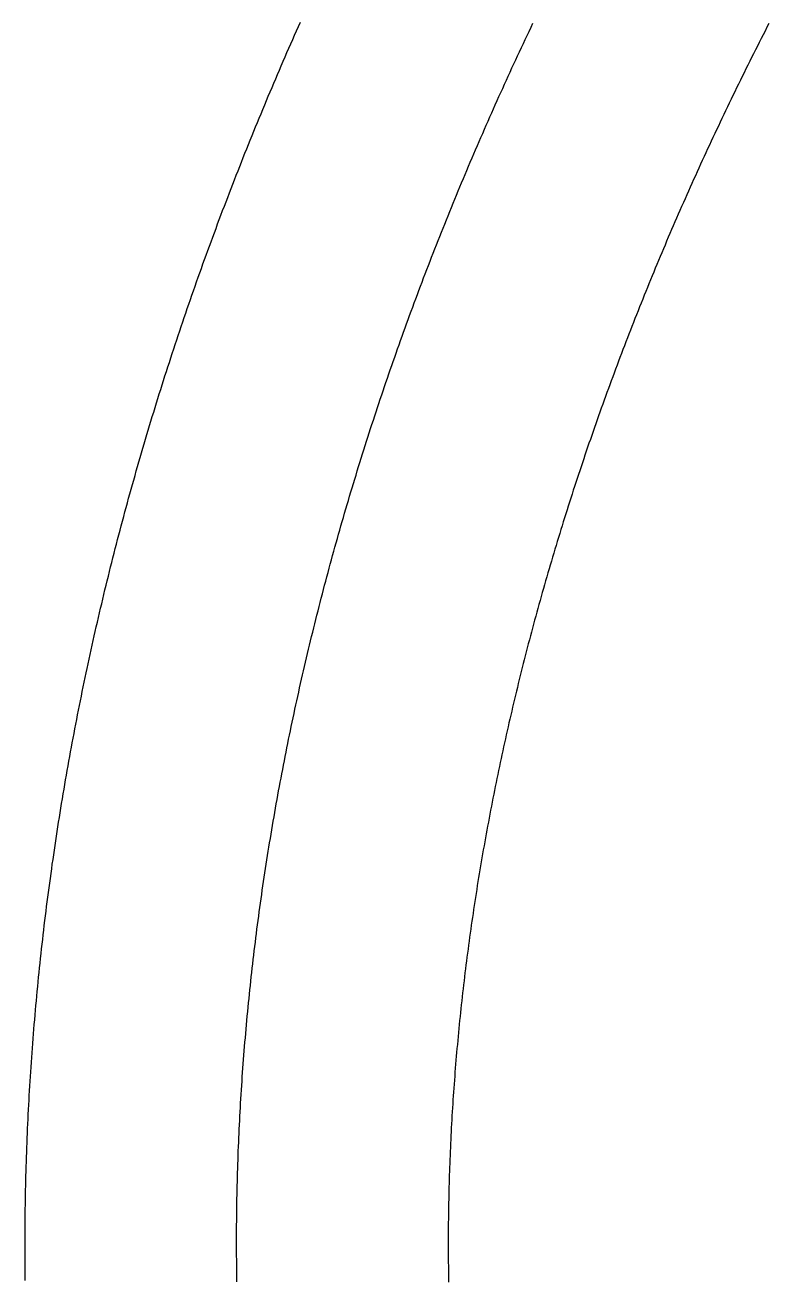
# Model space of a CAD drawing. Extents: x 10 to 206, y -65 to 73.
# Drawn here: x 169.157 to 169.618, y -51.241 to -50.464 of the extents above; entities that cross this region are included whole.
import ezdxf

# ---------------------------------------------------------------- set-up
doc = ezdxf.new("R2010")
doc.units = 0
doc.header["$LTSCALE"] = 0.5
doc.layers.add('LOGO', color=7, linetype='Continuous')

msp = doc.modelspace()

# ---------------------------------------------------------------- linework, layer by layer
at = {"layer": 'LOGO'}
for points in [[(169.15713487, -51.24150573), (169.15709608, -51.23856649), (169.15706273, -51.23562728), (169.15703484, -51.2326881), (169.1570124, -51.22974897), (169.15699538, -51.22680989), (169.1569838, -51.22387088), (169.15697764, -51.22093193), (169.1569769, -51.21799306), (169.15698156, -51.21505428), (169.15699163, -51.21211559), (169.1570071, -51.20917701), (169.15702795, -51.20623853), (169.15705418, -51.20330018), (169.15708579, -51.20036195), (169.15712277, -51.19742386), (169.15716511, -51.19448591), (169.15721281, -51.19154811), (169.15726585, -51.18861048), (169.15732423, -51.18567301), (169.15738795, -51.18273572), (169.157457, -51.17979862), (169.15753137, -51.17686171), (169.15761105, -51.173925), (169.15769605, -51.17098851), (169.15778634, -51.16805223), (169.15788192, -51.16511618), (169.1579828, -51.16218036), (169.15808895, -51.15924478), (169.15820038, -51.15630946), (169.15831708, -51.1533744), (169.15843903, -51.15043961), (169.15856624, -51.14750509), (169.1586987, -51.14457085), (169.1588364, -51.14163691), (169.15897933, -51.13870328), (169.15912749, -51.13576995), (169.15928086, -51.13283693), (169.15943945, -51.12990425), (169.15960325, -51.1269719), (169.15977225, -51.12403989), (169.15994644, -51.12110823), (169.16012581, -51.11817693), (169.16031037, -51.115246), (169.16050009, -51.11231544), (169.16069499, -51.10938527), (169.16089504, -51.10645549), (169.16110024, -51.10352611), (169.16131059, -51.10059714), (169.16152608, -51.09766859), (169.1617467, -51.09474046), (169.16197245, -51.09181276), (169.16220331, -51.08888551), (169.16243929, -51.08595871), (169.16268037, -51.08303236), (169.16292655, -51.08010648), (169.16317782, -51.07718108), (169.16343418, -51.07425616), (169.16369561, -51.07133173), (169.16396212, -51.0684078), (169.16423369, -51.06548438), (169.16451031, -51.06256148), (169.16479199, -51.0596391), (169.16507872, -51.05671725), (169.16537047, -51.05379594), (169.16566727, -51.05087518), (169.16596908, -51.04795499), (169.16627591, -51.04503535), (169.16658775, -51.04211629), (169.1669046, -51.03919781), (169.16722644, -51.03627993), (169.16755327, -51.03336264), (169.16788509, -51.03044596), (169.16822188, -51.02752989), (169.16856364, -51.02461445), (169.16891037, -51.02169964), (169.16926205, -51.01878548), (169.16961868, -51.01587195), (169.16998026, -51.01295909), (169.17034677, -51.01004689), (169.1707182, -51.00713537), (169.17109457, -51.00422452), (169.17147584, -51.00131437), (169.17186203, -50.99840492), (169.17225312, -50.99549617), (169.1726491, -50.99258813), (169.17304998, -50.98968082), (169.17345573, -50.98677424), (169.17386636, -50.9838684), (169.17428186, -50.98096331), (169.17470222, -50.97805897), (169.17512744, -50.9751554), (169.1755575, -50.9722526), (169.1759924, -50.96935058), (169.17643214, -50.96644935), (169.17687671, -50.96354892), (169.1773261, -50.96064929), (169.1777803, -50.95775048), (169.17823931, -50.95485249), (169.17870313, -50.95195533), (169.17917173, -50.94905901), (169.17964512, -50.94616354), (169.1801233, -50.94326892), (169.18060624, -50.94037516), (169.18109396, -50.93748228), (169.18158643, -50.93459028), (169.18208366, -50.93169916), (169.18258564, -50.92880894), (169.18309235, -50.92591963), (169.1836038, -50.92303123), (169.18411998, -50.92014375), (169.18464087, -50.91725721), (169.18516648, -50.91437159), (169.18569679, -50.91148693), (169.18623181, -50.90860322), (169.18677151, -50.90572047), (169.18731591, -50.9028387), (169.18786498, -50.8999579), (169.18841872, -50.89707809), (169.18897713, -50.89419928), (169.1895402, -50.89132147), (169.19010792, -50.88844468), (169.19068029, -50.8855689), (169.19125729, -50.88269415), (169.19183893, -50.87982045), (169.19242519, -50.87694778), (169.19301607, -50.87407617), (169.19361156, -50.87120562), (169.19421166, -50.86833615), (169.19481635, -50.86546775), (169.19542564, -50.86260044), (169.19603951, -50.85973422), (169.19665796, -50.85686911), (169.19728098, -50.8540051), (169.19790857, -50.85114222), (169.19854071, -50.84828047), (169.1991774, -50.84541985), (169.19981864, -50.84256038), (169.20046441, -50.83970206), (169.20111471, -50.8368449), (169.20176954, -50.83398892), (169.20242889, -50.8311341), (169.20309274, -50.82828048), (169.2037611, -50.82542803), (169.20443396, -50.82257678), (169.2051113, -50.8197267), (169.20579312, -50.81687782), (169.20647942, -50.81403013), (169.20717018, -50.81118363), (169.20786541, -50.80833833), (169.20856509, -50.80549422), (169.20926921, -50.80265131), (169.20997777, -50.79980959), (169.21069077, -50.79696908), (169.21140818, -50.79412976), (169.21213002, -50.79129166), (169.21285626, -50.78845475), (169.21358691, -50.78561905), (169.21432195, -50.78278456), (169.21506138, -50.77995128), (169.21580519, -50.77711921), (169.21655337, -50.77428836), (169.21730592, -50.77145872), (169.21806283, -50.76863029), (169.2188241, -50.76580308), (169.21958971, -50.76297709), (169.22035965, -50.76015232), (169.22113393, -50.75732878), (169.22191253, -50.75450646), (169.22269545, -50.75168536), (169.22348268, -50.74886549), (169.22427421, -50.74604685), (169.22507003, -50.74322944), (169.22587014, -50.74041326), (169.22667454, -50.73759832), (169.2274832, -50.73478461), (169.22829614, -50.73197213), (169.22911333, -50.7291609), (169.22993477, -50.7263509), (169.23076046, -50.72354215), (169.23159039, -50.72073464), (169.23242455, -50.71792837), (169.23326293, -50.71512335), (169.23410553, -50.71231958), (169.23495233, -50.70951706), (169.23580334, -50.70671579), (169.23665854, -50.70391577), (169.23751793, -50.701117), (169.23838151, -50.69831949), (169.23924925, -50.69552324), (169.24012116, -50.69272825), (169.24099723, -50.68993452), (169.24187745, -50.68714205), (169.24276182, -50.68435084), (169.24365032, -50.6815609), (169.24454295, -50.67877222), (169.24543971, -50.67598482), (169.24634058, -50.67319868), (169.24724556, -50.67041382), (169.24815465, -50.66763023), (169.24906782, -50.66484791), (169.24998509, -50.66206687), (169.25090643, -50.65928711), (169.25183185, -50.65650863), (169.25276133, -50.65373142), (169.25369487, -50.65095551), (169.25463247, -50.64818087), (169.25557411, -50.64540752), (169.25651978, -50.64263546), (169.25746948, -50.63986469), (169.25842321, -50.63709521), (169.25938096, -50.63432702), (169.26034271, -50.63156013), (169.26130846, -50.62879453), (169.26227821, -50.62603023), (169.26325194, -50.62326722), (169.26422965, -50.62050552), (169.26521134, -50.61774512), (169.26619699, -50.61498602), (169.2671866, -50.61222823), (169.26818016, -50.60947174), (169.26917767, -50.60671656), (169.27017911, -50.60396269), (169.27118448, -50.60121014), (169.27219377, -50.59845889), (169.27320698, -50.59570896), (169.2742241, -50.59296035), (169.27524512, -50.59021306), (169.27627003, -50.58746708), (169.27729883, -50.58472242), (169.27833151, -50.58197909), (169.27936806, -50.57923708), (169.28040847, -50.5764964), (169.28145274, -50.57375704), (169.28250087, -50.57101902), (169.28355284, -50.56828232), (169.28460864, -50.56554696), (169.28566827, -50.56281293), (169.28673173, -50.56008023), (169.287799, -50.55734887), (169.28887008, -50.55461885), (169.28994496, -50.55189017), (169.29102363, -50.54916283), (169.29210609, -50.54643684), (169.29319233, -50.54371218), (169.29428234, -50.54098888), (169.29537611, -50.53826692), (169.29647364, -50.53554632), (169.29757493, -50.53282706), (169.29867995, -50.53010916), (169.29978872, -50.52739261), (169.30090121, -50.52467742), (169.30201742, -50.52196358), (169.30313735, -50.5192511), (169.30426098, -50.51653999), (169.30538832, -50.51383023), (169.30651935, -50.51112184), (169.30765406, -50.50841482), (169.30879245, -50.50570916), (169.30993452, -50.50300487), (169.31108025, -50.50030195), (169.31222964, -50.49760041), (169.31338267, -50.49490023), (169.31453935, -50.49220144), (169.31569967, -50.48950401), (169.31686361, -50.48680797), (169.31803118, -50.48411331), (169.31920236, -50.48142002), (169.32037715, -50.47872812), (169.32155553, -50.47603761), (169.32273751, -50.47334848), (169.32392308, -50.47066074), (169.32511223, -50.46797438), (169.32630494, -50.46528942), (169.32750122, -50.46260585)], [(169.28822448, -51.2423473), (169.28817879, -51.23965151), (169.28813821, -51.23695546), (169.28810274, -51.23425919), (169.28807237, -51.23156269), (169.28804711, -51.22886597), (169.28802695, -51.22616903), (169.28801188, -51.22347188), (169.28800191, -51.22077453), (169.28799704, -51.21807699), (169.28799726, -51.21537926), (169.28800257, -51.21268135), (169.28801298, -51.20998326), (169.28802847, -51.207285), (169.28804904, -51.20458657), (169.2880747, -51.20188799), (169.28810544, -51.19918926), (169.28814127, -51.19649039), (169.28818217, -51.19379138), (169.28822815, -51.19109224), (169.2882792, -51.18839297), (169.28833533, -51.18569359), (169.28839653, -51.18299409), (169.28846279, -51.18029449), (169.28853413, -51.1775948), (169.28861053, -51.17489501), (169.28869199, -51.17219513), (169.28877852, -51.16949517), (169.28887011, -51.16679515), (169.28896675, -51.16409505), (169.28906845, -51.1613949), (169.28917521, -51.15869469), (169.28928702, -51.15599443), (169.28940388, -51.15329414), (169.28952576, -51.15059386), (169.28965252, -51.14789385), (169.28978412, -51.14519413), (169.28992058, -51.14249472), (169.29006187, -51.13979562), (169.290208, -51.13709683), (169.29035896, -51.13439835), (169.29051474, -51.13170019), (169.29067533, -51.12900235), (169.29084074, -51.12630484), (169.29101095, -51.12360765), (169.29118596, -51.12091079), (169.29136577, -51.11821426), (169.29155036, -51.11551807), (169.29173974, -51.11282223), (169.2919339, -51.11012672), (169.29213282, -51.10743156), (169.29233651, -51.10473676), (169.29254496, -51.1020423), (169.29275816, -51.09934821), (169.29297611, -51.09665447), (169.2931988, -51.0939611), (169.29342623, -51.09126809), (169.29365839, -51.08857545), (169.29389528, -51.08588319), (169.29413688, -51.0831913), (169.2943832, -51.08049979), (169.29463422, -51.07780867), (169.29488995, -51.07511793), (169.29515037, -51.07242759), (169.29541549, -51.06973763), (169.29568528, -51.06704807), (169.29595976, -51.06435891), (169.29623891, -51.06167016), (169.29652273, -51.05898181), (169.29681121, -51.05629387), (169.29710434, -51.05360634), (169.29740212, -51.05091923), (169.29770455, -51.04823254), (169.29801162, -51.04554627), (169.29832332, -51.04286043), (169.29863965, -51.04017501), (169.2989606, -51.03749003), (169.29928616, -51.03480549), (169.29961633, -51.03212138), (169.29995111, -51.02943772), (169.30029049, -51.0267545), (169.30063446, -51.02407173), (169.30098301, -51.02138942), (169.30133615, -51.01870756), (169.30169386, -51.01602616), (169.30205614, -51.01334522), (169.30242299, -51.01066474), (169.30279439, -51.00798474), (169.30317035, -51.00530521), (169.30355085, -51.00262615), (169.30393589, -50.99994757), (169.30432547, -50.99726948), (169.30471958, -50.99459187), (169.30511821, -50.99191475), (169.30552136, -50.98923812), (169.30592902, -50.98656198), (169.30634118, -50.98388635), (169.30675785, -50.98121121), (169.30717901, -50.97853659), (169.30760466, -50.97586247), (169.3080348, -50.97318886), (169.30846941, -50.97051577), (169.30890849, -50.96784319), (169.30935204, -50.96517114), (169.30980005, -50.96249961), (169.31025251, -50.95982861), (169.31070943, -50.95715814), (169.31117078, -50.95448821), (169.31163657, -50.95181882), (169.3121068, -50.94914996), (169.31258145, -50.94648165), (169.31306052, -50.94381389), (169.313544, -50.94114668), (169.31403189, -50.93848003), (169.31452419, -50.93581393), (169.31502088, -50.9331484), (169.31552196, -50.93048343), (169.31602743, -50.92781902), (169.31653728, -50.92515519), (169.3170515, -50.92249194), (169.31757009, -50.91982926), (169.31809304, -50.91716716), (169.31862035, -50.91450564), (169.31915201, -50.91184472), (169.31968802, -50.90918438), (169.32022836, -50.90652464), (169.32077304, -50.9038655), (169.32132204, -50.90120696), (169.32187537, -50.89854902), (169.32243302, -50.89589169), (169.32299497, -50.89323497), (169.32356123, -50.89057886), (169.32413179, -50.88792337), (169.32470664, -50.8852685), (169.32528578, -50.88261426), (169.3258692, -50.87996064), (169.3264569, -50.87730766), (169.32704887, -50.8746553), (169.3276451, -50.87200359), (169.32824559, -50.86935251), (169.32885034, -50.86670208), (169.32945933, -50.8640523), (169.33007256, -50.86140316), (169.33069003, -50.85875468), (169.33131173, -50.85610686), (169.33193765, -50.8534597), (169.3325678, -50.8508132), (169.33320215, -50.84816737), (169.33384071, -50.8455222), (169.33448347, -50.84287772), (169.33513043, -50.8402339), (169.33578158, -50.83759077), (169.33643691, -50.83494832), (169.33709642, -50.83230656), (169.33776011, -50.82966549), (169.33842796, -50.82702511), (169.33909997, -50.82438543), (169.33977613, -50.82174644), (169.34045645, -50.81910816), (169.34114091, -50.81647059), (169.34182951, -50.81383373), (169.34252224, -50.81119758), (169.34321909, -50.80856214), (169.34392007, -50.80592743), (169.34462516, -50.80329343), (169.34533436, -50.80066017), (169.34604767, -50.79802763), (169.34676507, -50.79539583), (169.34748656, -50.79276476), (169.34821214, -50.79013444), (169.3489418, -50.78750485), (169.34967554, -50.78487601), (169.35041334, -50.78224792), (169.35115521, -50.77962058), (169.35190113, -50.776994), (169.35265111, -50.77436818), (169.35340513, -50.77174312), (169.3541632, -50.76911883), (169.35492529, -50.7664953), (169.35569142, -50.76387255), (169.35646157, -50.76125057), (169.35723573, -50.75862938), (169.35801391, -50.75600896), (169.35879609, -50.75338933), (169.35958228, -50.75077049), (169.36037245, -50.74815244), (169.36116662, -50.74553519), (169.36196477, -50.74291873), (169.36276689, -50.74030308), (169.36357299, -50.73768824), (169.36438305, -50.7350742), (169.36519707, -50.73246097), (169.36601504, -50.72984856), (169.36683697, -50.72723697), (169.36766283, -50.7246262), (169.36849263, -50.72201625), (169.36932637, -50.71940713), (169.37016402, -50.71679885), (169.3710056, -50.7141914), (169.37185109, -50.71158479), (169.37270049, -50.70897902), (169.37355379, -50.70637409), (169.37441099, -50.70377001), (169.37527207, -50.70116679), (169.37613705, -50.69856442), (169.3770059, -50.69596291), (169.37787862, -50.69336226), (169.37875521, -50.69076247), (169.37963567, -50.68816355), (169.38051998, -50.6855655), (169.38140814, -50.68296833), (169.38230014, -50.68037204), (169.38319598, -50.67777663), (169.38409566, -50.6751821), (169.38499917, -50.67258846), (169.38590649, -50.66999571), (169.38681763, -50.66740385), (169.38773258, -50.66481289), (169.38865134, -50.66222284), (169.38957389, -50.65963369), (169.39050024, -50.65704544), (169.39143037, -50.65445811), (169.39236429, -50.65187169), (169.39330198, -50.64928619), (169.39424344, -50.64670161), (169.39518866, -50.64411795), (169.39613764, -50.64153522), (169.39709038, -50.63895342), (169.39804686, -50.63637256), (169.39900708, -50.63379263), (169.39997104, -50.63121364), (169.40093873, -50.6286356), (169.40191014, -50.62605851), (169.40288526, -50.62348236), (169.40386411, -50.62090717), (169.40484665, -50.61833294), (169.4058329, -50.61575966), (169.40682284, -50.61318735), (169.40781648, -50.61061601), (169.40881379, -50.60804564), (169.40981478, -50.60547624), (169.41081945, -50.60290781), (169.41182778, -50.60034037), (169.41283977, -50.59777391), (169.41385542, -50.59520844), (169.41487471, -50.59264396), (169.41589765, -50.59008047), (169.41692423, -50.58751798), (169.41795444, -50.58495649), (169.41898827, -50.582396), (169.42002572, -50.57983652), (169.42106679, -50.57727805), (169.42211147, -50.57472059), (169.42315974, -50.57216415), (169.42421162, -50.56960873), (169.42526709, -50.56705433), (169.42632614, -50.56450095), (169.42738878, -50.56194861), (169.42845498, -50.5593973), (169.42952476, -50.55684703), (169.4305981, -50.55429779), (169.43167499, -50.5517496), (169.43275544, -50.54920245), (169.43383943, -50.54665636), (169.43492696, -50.54411132), (169.43601802, -50.54156733), (169.43711262, -50.5390244), (169.43821073, -50.53648254), (169.43931236, -50.53394174), (169.44041751, -50.53140201), (169.44152615, -50.52886335), (169.4426383, -50.52632577), (169.44375394, -50.52378927), (169.44487307, -50.52125385), (169.44599568, -50.51871951), (169.44712177, -50.51618627), (169.44825132, -50.51365411), (169.44938435, -50.51112306), (169.45052083, -50.5085931), (169.45166076, -50.50606424), (169.45280414, -50.50353649), (169.45395097, -50.50100985), (169.45510122, -50.49848432), (169.45625491, -50.49595991), (169.45741203, -50.49343661), (169.45857256, -50.49091444), (169.45973651, -50.48839339), (169.46090386, -50.48587347), (169.46207462, -50.48335469), (169.46324877, -50.48083703), (169.46442631, -50.47832052), (169.46560723, -50.47580515), (169.46679153, -50.47329092), (169.46797921, -50.47077785), (169.46917025, -50.46826592), (169.47036466, -50.46575515), (169.47156241, -50.46324553)], [(169.61772083, -50.46337109), (169.61651843, -50.46570965), (169.6153192, -50.46804922), (169.61412315, -50.47038978), (169.61293027, -50.47273134), (169.61174058, -50.47507388), (169.61055407, -50.47741741), (169.60937076, -50.47976191), (169.60819064, -50.48210739), (169.60701372, -50.48445385), (169.60584002, -50.48680126), (169.60466952, -50.48914965), (169.60350223, -50.49149898), (169.60233817, -50.49384928), (169.60117733, -50.49620052), (169.60001972, -50.49855271), (169.59886534, -50.50090584), (169.5977142, -50.50325991), (169.5965663, -50.50561491), (169.59542165, -50.50797084), (169.59428025, -50.5103277), (169.5931421, -50.51268547), (169.59200722, -50.51504417), (169.5908756, -50.51740377), (169.58974725, -50.51976428), (169.58862217, -50.5221257), (169.58750037, -50.52448802), (169.58638186, -50.52685123), (169.58526663, -50.52921533), (169.58415469, -50.53158032), (169.58304606, -50.53394619), (169.58194072, -50.53631295), (169.58083869, -50.53868057), (169.57973997, -50.54104907), (169.57864456, -50.54341843), (169.57755247, -50.54578865), (169.57646371, -50.54815974), (169.57537827, -50.55053167), (169.57429617, -50.55290446), (169.5732174, -50.55527809), (169.57214198, -50.55765256), (169.5710699, -50.56002787), (169.57000118, -50.56240401), (169.56893581, -50.56478097), (169.5678738, -50.56715877), (169.56681515, -50.56953738), (169.56575988, -50.57191681), (169.56470797, -50.57429705), (169.56365945, -50.57667809), (169.56261431, -50.57905994), (169.56157255, -50.58144259), (169.56053419, -50.58382604), (169.55949923, -50.58621027), (169.55846766, -50.58859529), (169.5574395, -50.5909811), (169.55641475, -50.59336768), (169.55539342, -50.59575503), (169.5543755, -50.59814316), (169.55336101, -50.60053205), (169.55234994, -50.6029217), (169.55134231, -50.60531211), (169.55033812, -50.60770327), (169.54933736, -50.61009518), (169.54834006, -50.61248783), (169.5473462, -50.61488123), (169.5463558, -50.61727536), (169.54536886, -50.61967022), (169.54438538, -50.62206581), (169.54340538, -50.62446213), (169.54242884, -50.62685916), (169.54145579, -50.62925691), (169.54048621, -50.63165537), (169.53952013, -50.63405453), (169.53855753, -50.6364544), (169.53759843, -50.63885497), (169.53664283, -50.64125623), (169.53569074, -50.64365818), (169.53474216, -50.64606082), (169.53379709, -50.64846413), (169.53285554, -50.65086813), (169.53191751, -50.6532728), (169.53098301, -50.65567813), (169.53005205, -50.65808414), (169.52912462, -50.6604908), (169.52820073, -50.66289812), (169.52728039, -50.66530609), (169.5263636, -50.66771471), (169.52545036, -50.67012397), (169.52454068, -50.67253387), (169.52363457, -50.67494441), (169.52273203, -50.67735558), (169.52183305, -50.67976738), (169.52093766, -50.6821798), (169.52004585, -50.68459283), (169.51915763, -50.68700649), (169.51827299, -50.68942075), (169.51739196, -50.69183562), (169.51651452, -50.69425109), (169.51564069, -50.69666715), (169.51477047, -50.69908382), (169.51390386, -50.70150107), (169.51304087, -50.7039189), (169.5121815, -50.70633732), (169.51132577, -50.70875631), (169.51047366, -50.71117588), (169.50962519, -50.71359601), (169.50878036, -50.71601671), (169.50793918, -50.71843797), (169.50710165, -50.72085978), (169.50626777, -50.72328214), (169.50543755, -50.72570506), (169.504611, -50.72812851), (169.50378811, -50.73055251), (169.5029689, -50.73297704), (169.50215336, -50.7354021), (169.50134151, -50.73782768), (169.50053334, -50.74025379), (169.49972887, -50.74268042), (169.49892809, -50.74510756), (169.49813101, -50.74753521), (169.49733763, -50.74996336), (169.49654796, -50.75239202), (169.49576201, -50.75482117), (169.49497978, -50.75725081), (169.49420127, -50.75968095), (169.49342648, -50.76211157), (169.49265543, -50.76454267), (169.49188812, -50.76697424), (169.49112454, -50.76940629), (169.49036471, -50.7718388), (169.48960863, -50.77427178), (169.48885631, -50.77670522), (169.48810775, -50.77913911), (169.48736294, -50.78157345), (169.48662191, -50.78400824), (169.48588465, -50.78644347), (169.48515117, -50.78887915), (169.48442147, -50.79131525), (169.48369555, -50.79375178), (169.48297343, -50.79618874), (169.4822551, -50.79862613), (169.48154057, -50.80106392), (169.48082985, -50.80350214), (169.48012293, -50.80594076), (169.47941983, -50.80837978), (169.47872055, -50.81081921), (169.47802508, -50.81325903), (169.47733345, -50.81569924), (169.47664565, -50.81813985), (169.47596168, -50.82058083), (169.47528156, -50.8230222), (169.47460528, -50.82546394), (169.47393285, -50.82790605), (169.47326427, -50.83034853), (169.47259955, -50.83279137), (169.4719387, -50.83523457), (169.47128171, -50.83767813), (169.4706286, -50.84012203), (169.46997937, -50.84256628), (169.46933401, -50.84501087), (169.46869254, -50.8474558), (169.46805496, -50.84990107), (169.46742128, -50.85234666), (169.4667915, -50.85479258), (169.46616562, -50.85723882), (169.46554365, -50.85968537), (169.46492559, -50.86213224), (169.46431145, -50.86457942), (169.46370124, -50.8670269), (169.46309495, -50.86947468), (169.46249259, -50.87192275), (169.46189417, -50.87437112), (169.46129969, -50.87681977), (169.46070915, -50.87926871), (169.46012256, -50.88171793), (169.45953993, -50.88416742), (169.45896126, -50.88661718), (169.45838654, -50.88906721), (169.4578158, -50.89151749), (169.45724903, -50.89396804), (169.45668624, -50.89641884), (169.45612742, -50.89886989), (169.4555726, -50.90132119), (169.45502176, -50.90377273), (169.45447492, -50.9062245), (169.45393207, -50.90867651), (169.45339324, -50.91112874), (169.45285841, -50.9135812), (169.45232759, -50.91603388), (169.45180079, -50.91848678), (169.45127801, -50.92093989), (169.45075926, -50.9233932), (169.45024454, -50.92584672), (169.44973386, -50.92830044), (169.44922722, -50.93075435), (169.44872462, -50.93320845), (169.44822607, -50.93566274), (169.44773157, -50.93811722), (169.44724114, -50.94057187), (169.44675476, -50.94302669), (169.44627245, -50.94548169), (169.44579422, -50.94793685), (169.44532006, -50.95039217), (169.44484999, -50.95284765), (169.44438399, -50.95530328), (169.44392209, -50.95775906), (169.44346429, -50.96021498), (169.44301058, -50.96267105), (169.44256098, -50.96512725), (169.44211548, -50.96758359), (169.4416741, -50.97004005), (169.44123683, -50.97249663), (169.44080369, -50.97495334), (169.44037467, -50.97741016), (169.43994979, -50.97986709), (169.43952904, -50.98232413), (169.43911243, -50.98478127), (169.43869996, -50.98723851), (169.43829164, -50.98969584), (169.43788748, -50.99215327), (169.43748748, -50.99461078), (169.43709163, -50.99706837), (169.43669996, -50.99952604), (169.43631246, -51.00198378), (169.43592913, -51.00444159), (169.43554998, -51.00689947), (169.43517502, -51.00935741), (169.43480425, -51.0118154), (169.43443768, -51.01427345), (169.4340753, -51.01673154), (169.43371712, -51.01918968), (169.43336316, -51.02164786), (169.4330134, -51.02410607), (169.43266787, -51.02656432), (169.43232655, -51.02902259), (169.43198947, -51.03148089), (169.43165661, -51.0339392), (169.43132799, -51.03639753), (169.4310036, -51.03885587), (169.43068346, -51.04131421), (169.43036758, -51.04377256), (169.43005594, -51.04623091), (169.42974856, -51.04868925), (169.42944545, -51.05114757), (169.4291466, -51.05360589), (169.42885202, -51.05606418), (169.42856172, -51.05852246), (169.4282757, -51.0609807), (169.42799396, -51.06343891), (169.42771652, -51.06589709), (169.42744337, -51.06835523), (169.42717451, -51.07081332), (169.42690996, -51.07327137), (169.42664972, -51.07572936), (169.42639379, -51.07818729), (169.42614218, -51.08064517), (169.42589489, -51.08310298), (169.42565192, -51.08556072), (169.42541329, -51.08801839), (169.42517899, -51.09047598), (169.42494903, -51.09293348), (169.42472341, -51.0953909), (169.42450214, -51.09784824), (169.42428523, -51.10030547), (169.42407267, -51.10276261), (169.42386448, -51.10521965), (169.42366065, -51.10767658), (169.42346119, -51.11013339), (169.42326611, -51.11259009), (169.42307541, -51.11504668), (169.4228891, -51.11750313), (169.42270717, -51.11995947), (169.42252964, -51.12241566), (169.42235651, -51.12487173), (169.42218778, -51.12732765), (169.42202345, -51.12978342), (169.42186354, -51.13223905), (169.42170805, -51.13469452), (169.42155698, -51.13714984), (169.42141033, -51.139605), (169.42126811, -51.14205999), (169.42113033, -51.14451481), (169.42099699, -51.14696945), (169.42086809, -51.14942392), (169.42074364, -51.1518782), (169.42062364, -51.1543323), (169.4205081, -51.15678621), (169.42039702, -51.15923992), (169.42029041, -51.16169344), (169.42018826, -51.16414674), (169.4200906, -51.16659985), (169.41999741, -51.16905274), (169.41990871, -51.17150541), (169.4198245, -51.17395786), (169.41974478, -51.17641009), (169.41966956, -51.17886209), (169.41959885, -51.18131386), (169.41953264, -51.18376539), (169.41947094, -51.18621668), (169.41941376, -51.18866772), (169.4193611, -51.19111852), (169.41931296, -51.19356906), (169.41926936, -51.19601934), (169.41923029, -51.19846936), (169.41919576, -51.20091911), (169.41916577, -51.2033686), (169.41914033, -51.20581781), (169.41911944, -51.20826673), (169.41910311, -51.21071538), (169.41909135, -51.21316374), (169.41908414, -51.21561181), (169.41908151, -51.21805958), (169.41908346, -51.22050705), (169.41908998, -51.22295422), (169.41910109, -51.22540108), (169.41911679, -51.22784762), (169.41913708, -51.23029385), (169.41916197, -51.23273976), (169.41919146, -51.23518534), (169.41922556, -51.2376306), (169.41926427, -51.24007552), (169.41930759, -51.2425201)]]:
    msp.add_lwpolyline(points, dxfattribs=at)

doc.saveas('drawing.dxf')
